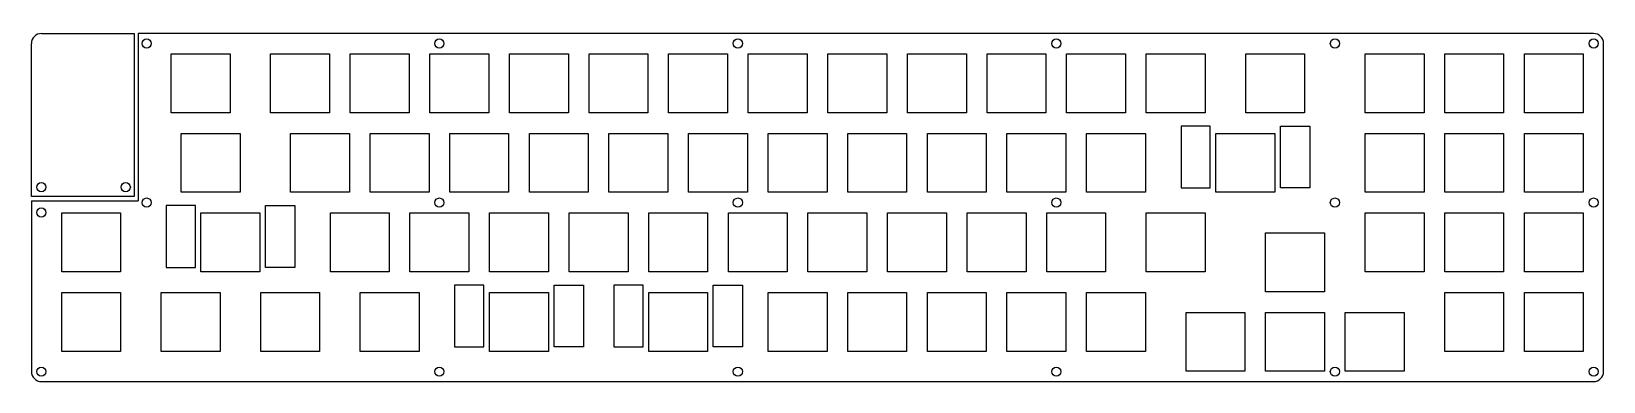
# Model space of a CAD drawing. Extents: x 21 to 398, y -114 to -30.
import ezdxf

# ---------------------------------------------------------------- set-up
doc = ezdxf.new("R2010")
doc.units = 0
doc.layers.add('BLACK', color=7, linetype='CONTINUOUS')

msp = doc.modelspace()

# ---------------------------------------------------------------- linework, layer by layer
at = {"layer": 'BLACK', "linetype": 'CONTINUOUS'}
for p, q in [((21.4312, -70), (21.4312, -33.3375)), ((23.8125, -30.9562), (46, -30.9562)), ((46, -30.9562), (46, -70)), ((395.287, -30.9562), (47, -30.9562)), ((47, -30.9562), (47, -71)), ((397.669, -111.919), (397.669, -33.3375)), ((54.8625, -49.9125), (54.8625, -35.8125)), ((54.8625, -35.8125), (68.9625, -35.8125)), ((68.9625, -35.8125), (68.9625, -49.9125)), ((78.675, -35.8125), (92.775, -35.8125)), ((78.675, -49.9125), (78.675, -35.8125)), ((92.775, -35.8125), (92.775, -49.9125)), ((97.725, -35.8125), (111.825, -35.8125)), ((97.725, -49.9125), (97.725, -35.8125)), ((111.825, -35.8125), (111.825, -49.9125)), ((116.775, -35.8125), (130.875, -35.8125)), ((116.775, -49.9125), (116.775, -35.8125)), ((130.875, -35.8125), (130.875, -49.9125)), ((135.825, -35.8125), (149.925, -35.8125)), ((135.825, -49.9125), (135.825, -35.8125)), ((149.925, -35.8125), (149.925, -49.9125)), ((154.875, -35.8125), (168.975, -35.8125)), ((154.875, -49.9125), (154.875, -35.8125)), ((168.975, -35.8125), (168.975, -49.9125)), ((173.925, -35.8125), (188.025, -35.8125)), ((173.925, -49.9125), (173.925, -35.8125)), ((188.025, -35.8125), (188.025, -49.9125)), ((192.975, -35.8125), (207.075, -35.8125)), ((192.975, -49.9125), (192.975, -35.8125)), ((207.075, -35.8125), (207.075, -49.9125)), ((212.025, -35.8125), (226.125, -35.8125)), ((212.025, -49.9125), (212.025, -35.8125)), ((226.125, -35.8125), (226.125, -49.9125)), ((231.075, -35.8125), (245.175, -35.8125)), ((231.075, -49.9125), (231.075, -35.8125)), ((245.175, -35.8125), (245.175, -49.9125)), ((250.125, -35.8125), (264.225, -35.8125)), ((250.125, -49.9125), (250.125, -35.8125)), ((264.225, -35.8125), (264.225, -49.9125)), ((269.175, -35.8125), (283.275, -35.8125)), ((269.175, -49.9125), (269.175, -35.8125)), ((283.275, -35.8125), (283.275, -49.9125)), ((288.225, -35.8125), (302.325, -35.8125)), ((288.225, -49.9125), (288.225, -35.8125)), ((302.325, -35.8125), (302.325, -49.9125)), ((312.037, -49.9125), (312.037, -35.8125)), ((312.037, -35.8125), (326.137, -35.8125)), ((326.137, -35.8125), (326.137, -49.9125)), ((340.613, -35.8125), (354.712, -35.8125)), ((340.613, -49.9125), (340.613, -35.8125)), ((354.712, -35.8125), (354.712, -49.9125)), ((359.662, -35.8125), (373.762, -35.8125)), ((359.662, -49.9125), (359.662, -35.8125)), ((373.762, -35.8125), (373.762, -49.9125)), ((378.712, -35.8125), (392.812, -35.8125)), ((378.712, -49.9125), (378.712, -35.8125)), ((392.812, -35.8125), (392.812, -49.9125)), ((68.9625, -49.9125), (54.8625, -49.9125)), ((92.775, -49.9125), (78.675, -49.9125)), ((111.825, -49.9125), (97.725, -49.9125)), ((130.875, -49.9125), (116.775, -49.9125)), ((149.925, -49.9125), (135.825, -49.9125)), ((168.975, -49.9125), (154.875, -49.9125)), ((188.025, -49.9125), (173.925, -49.9125)), ((207.075, -49.9125), (192.975, -49.9125)), ((226.125, -49.9125), (212.025, -49.9125)), ((245.175, -49.9125), (231.075, -49.9125)), ((264.225, -49.9125), (250.125, -49.9125)), ((283.275, -49.9125), (269.175, -49.9125)), ((302.325, -49.9125), (288.225, -49.9125)), ((326.137, -49.9125), (312.037, -49.9125)), ((354.712, -49.9125), (340.613, -49.9125)), ((373.762, -49.9125), (359.662, -49.9125)), ((392.812, -49.9125), (378.712, -49.9125)), ((57.2437, -54.8625), (71.3438, -54.8625)), ((57.2437, -68.9625), (57.2437, -54.8625)), ((71.3438, -54.8625), (71.3438, -68.9625)), ((83.4375, -54.8625), (97.5375, -54.8625)), ((83.4375, -68.9625), (83.4375, -54.8625)), ((97.5375, -54.8625), (97.5375, -68.9625)), ((102.487, -54.8625), (116.587, -54.8625)), ((102.487, -68.9625), (102.487, -54.8625)), ((116.587, -54.8625), (116.587, -68.9625)), ((121.537, -54.8625), (135.637, -54.8625)), ((121.537, -68.9625), (121.537, -54.8625)), ((135.637, -54.8625), (135.637, -68.9625)), ((140.588, -54.8625), (154.688, -54.8625)), ((140.588, -68.9625), (140.588, -54.8625)), ((154.688, -54.8625), (154.688, -68.9625)), ((159.637, -54.8625), (173.737, -54.8625)), ((159.637, -68.9625), (159.637, -54.8625)), ((173.737, -54.8625), (173.737, -68.9625)), ((178.688, -54.8625), (192.787, -54.8625)), ((178.688, -68.9625), (178.688, -54.8625)), ((192.787, -54.8625), (192.787, -68.9625)), ((197.737, -54.8625), (211.837, -54.8625)), ((197.737, -68.9625), (197.737, -54.8625)), ((211.837, -54.8625), (211.837, -68.9625)), ((216.787, -54.8625), (230.887, -54.8625)), ((216.787, -68.9625), (216.787, -54.8625)), ((230.887, -54.8625), (230.887, -68.9625)), ((235.837, -54.8625), (249.938, -54.8625)), ((235.837, -68.9625), (235.837, -54.8625)), ((249.938, -54.8625), (249.938, -68.9625)), ((254.887, -54.8625), (268.988, -54.8625)), ((254.887, -68.9625), (254.887, -54.8625)), ((268.988, -54.8625), (268.988, -68.9625)), ((273.938, -54.8625), (288.037, -54.8625)), ((273.938, -68.9625), (273.938, -54.8625)), ((288.037, -54.8625), (288.037, -68.9625)), ((303.544, -53.1125), (296.544, -53.1125)), ((296.544, -53.1125), (296.544, -67.9125)), ((303.544, -67.9125), (303.544, -53.1125)), ((304.894, -54.8625), (318.994, -54.8625)), ((304.894, -68.9625), (304.894, -54.8625)), ((318.994, -54.8625), (318.994, -68.9625)), ((320.344, -67.9125), (320.344, -53.1125)), ((320.344, -53.1125), (327.344, -53.1125)), ((327.344, -53.1125), (327.344, -67.9125)), ((340.613, -54.8625), (354.712, -54.8625)), ((340.613, -68.9625), (340.613, -54.8625)), ((354.712, -54.8625), (354.712, -68.9625)), ((359.662, -54.8625), (373.762, -54.8625)), ((359.662, -68.9625), (359.662, -54.8625)), ((373.762, -54.8625), (373.762, -68.9625)), ((378.712, -54.8625), (392.812, -54.8625)), ((378.712, -68.9625), (378.712, -54.8625)), ((392.812, -54.8625), (392.812, -68.9625)), ((46, -70), (21.4312, -70)), ((21.4312, -71), (21.4312, -111.919)), ((21.4312, -71), (47, -71)), ((71.3438, -68.9625), (57.2437, -68.9625)), ((97.5375, -68.9625), (83.4375, -68.9625)), ((116.587, -68.9625), (102.487, -68.9625)), ((135.637, -68.9625), (121.537, -68.9625)), ((154.688, -68.9625), (140.588, -68.9625)), ((173.737, -68.9625), (159.637, -68.9625)), ((192.787, -68.9625), (178.688, -68.9625)), ((211.837, -68.9625), (197.737, -68.9625)), ((230.887, -68.9625), (216.787, -68.9625)), ((249.938, -68.9625), (235.837, -68.9625)), ((268.988, -68.9625), (254.887, -68.9625)), ((288.037, -68.9625), (273.938, -68.9625)), ((296.544, -67.9125), (303.544, -67.9125)), ((318.994, -68.9625), (304.894, -68.9625)), ((327.344, -67.9125), (320.344, -67.9125)), ((354.712, -68.9625), (340.613, -68.9625)), ((373.762, -68.9625), (359.662, -68.9625)), ((392.812, -68.9625), (378.712, -68.9625)), ((28.6687, -73.9125), (42.7687, -73.9125)), ((28.6687, -88.0125), (28.6687, -73.9125)), ((42.7687, -73.9125), (42.7687, -88.0125)), ((53.6562, -72.1625), (53.6562, -86.9625)), ((60.6562, -72.1625), (53.6562, -72.1625)), ((60.6562, -86.9625), (60.6562, -72.1625)), ((62.0062, -88.0125), (62.0062, -73.9125)), ((62.0062, -73.9125), (76.1063, -73.9125)), ((76.1063, -73.9125), (76.1063, -88.0125)), ((77.4562, -72.1625), (84.4562, -72.1625)), ((77.4562, -86.9625), (77.4562, -72.1625)), ((84.4562, -72.1625), (84.4562, -86.9625)), ((92.9625, -73.9125), (107.062, -73.9125)), ((92.9625, -88.0125), (92.9625, -73.9125)), ((107.062, -73.9125), (107.062, -88.0125)), ((112.012, -73.9125), (126.112, -73.9125)), ((112.012, -88.0125), (112.012, -73.9125)), ((126.112, -73.9125), (126.112, -88.0125)), ((131.062, -73.9125), (145.162, -73.9125)), ((131.062, -88.0125), (131.062, -73.9125)), ((145.162, -73.9125), (145.162, -88.0125)), ((150.112, -73.9125), (164.213, -73.9125)), ((150.112, -88.0125), (150.112, -73.9125)), ((164.213, -73.9125), (164.213, -88.0125)), ((169.162, -73.9125), (183.262, -73.9125)), ((169.162, -88.0125), (169.162, -73.9125)), ((183.262, -73.9125), (183.262, -88.0125)), ((188.213, -73.9125), (202.312, -73.9125)), ((188.213, -88.0125), (188.213, -73.9125)), ((202.312, -73.9125), (202.312, -88.0125)), ((207.262, -73.9125), (221.362, -73.9125)), ((207.262, -88.0125), (207.262, -73.9125)), ((221.362, -73.9125), (221.362, -88.0125)), ((226.312, -73.9125), (240.412, -73.9125)), ((226.312, -88.0125), (226.312, -73.9125)), ((240.412, -73.9125), (240.412, -88.0125)), ((245.362, -73.9125), (259.462, -73.9125)), ((245.362, -88.0125), (245.362, -73.9125)), ((259.462, -73.9125), (259.462, -88.0125)), ((264.412, -73.9125), (278.512, -73.9125)), ((264.412, -88.0125), (264.412, -73.9125)), ((278.512, -73.9125), (278.512, -88.0125)), ((288.225, -88.0125), (288.225, -73.9125)), ((288.225, -73.9125), (302.325, -73.9125)), ((302.325, -73.9125), (302.325, -88.0125)), ((340.613, -73.9125), (354.712, -73.9125)), ((340.613, -88.0125), (340.613, -73.9125)), ((354.712, -73.9125), (354.712, -88.0125)), ((359.662, -73.9125), (373.762, -73.9125)), ((359.662, -88.0125), (359.662, -73.9125)), ((373.762, -73.9125), (373.762, -88.0125)), ((378.712, -73.9125), (392.812, -73.9125)), ((378.712, -88.0125), (378.712, -73.9125)), ((392.812, -73.9125), (392.812, -88.0125)), ((316.8, -78.675), (330.9, -78.675)), ((316.8, -92.775), (316.8, -78.675)), ((330.9, -78.675), (330.9, -92.775)), ((42.7687, -88.0125), (28.6687, -88.0125)), ((53.6562, -86.9625), (60.6562, -86.9625)), ((76.1063, -88.0125), (62.0062, -88.0125)), ((84.4562, -86.9625), (77.4562, -86.9625)), ((107.062, -88.0125), (92.9625, -88.0125)), ((126.112, -88.0125), (112.012, -88.0125)), ((145.162, -88.0125), (131.062, -88.0125)), ((164.213, -88.0125), (150.112, -88.0125)), ((183.262, -88.0125), (169.162, -88.0125)), ((202.312, -88.0125), (188.213, -88.0125)), ((221.362, -88.0125), (207.262, -88.0125)), ((240.412, -88.0125), (226.312, -88.0125)), ((259.462, -88.0125), (245.362, -88.0125)), ((278.512, -88.0125), (264.412, -88.0125)), ((302.325, -88.0125), (288.225, -88.0125)), ((354.712, -88.0125), (340.613, -88.0125)), ((373.762, -88.0125), (359.662, -88.0125)), ((392.812, -88.0125), (378.712, -88.0125)), ((28.6687, -92.9625), (42.7687, -92.9625)), ((28.6687, -107.062), (28.6687, -92.9625)), ((42.7687, -92.9625), (42.7687, -107.062)), ((52.4812, -92.9625), (66.5812, -92.9625)), ((52.4812, -107.062), (52.4812, -92.9625)), ((66.5812, -92.9625), (66.5812, -107.062)), ((76.2938, -107.062), (76.2938, -92.9625)), ((76.2938, -92.9625), (90.3937, -92.9625)), ((90.3937, -92.9625), (90.3937, -107.062)), ((100.106, -92.9625), (114.206, -92.9625)), ((100.106, -107.062), (100.106, -92.9625)), ((114.206, -92.9625), (114.206, -107.062)), ((129.713, -91.2125), (122.712, -91.2125)), ((122.712, -91.2125), (122.712, -106.012)), ((129.713, -106.012), (129.713, -91.2125)), ((131.062, -92.9625), (145.162, -92.9625)), ((131.062, -107.062), (131.062, -92.9625)), ((145.162, -92.9625), (145.162, -107.062)), ((146.512, -106.012), (146.512, -91.2125)), ((146.512, -91.2125), (153.512, -91.2125)), ((153.512, -91.2125), (153.512, -106.012)), ((167.812, -91.2125), (160.812, -91.2125)), ((160.812, -91.2125), (160.812, -106.012)), ((167.812, -106.012), (167.812, -91.2125)), ((169.162, -92.9625), (183.262, -92.9625)), ((169.162, -107.062), (169.162, -92.9625)), ((183.262, -92.9625), (183.262, -107.062)), ((184.612, -106.012), (184.612, -91.2125)), ((184.612, -91.2125), (191.612, -91.2125)), ((191.612, -91.2125), (191.612, -106.012)), ((197.737, -107.062), (197.737, -92.9625)), ((197.737, -92.9625), (211.837, -92.9625)), ((211.837, -92.9625), (211.837, -107.062)), ((216.787, -92.9625), (230.887, -92.9625)), ((216.787, -107.062), (216.787, -92.9625)), ((230.887, -92.9625), (230.887, -107.062)), ((235.837, -92.9625), (249.938, -92.9625)), ((235.837, -107.062), (235.837, -92.9625)), ((249.938, -92.9625), (249.938, -107.062)), ((254.887, -92.9625), (268.988, -92.9625)), ((254.887, -107.062), (254.887, -92.9625)), ((268.988, -92.9625), (268.988, -107.062)), ((273.938, -92.9625), (288.037, -92.9625)), ((273.938, -107.062), (273.938, -92.9625)), ((288.037, -92.9625), (288.037, -107.062)), ((330.9, -92.775), (316.8, -92.775)), ((359.662, -92.9625), (373.762, -92.9625)), ((359.662, -107.062), (359.662, -92.9625)), ((373.762, -92.9625), (373.762, -107.062)), ((378.712, -92.9625), (392.812, -92.9625)), ((378.712, -107.062), (378.712, -92.9625)), ((392.812, -92.9625), (392.812, -107.062)), ((297.75, -97.725), (311.85, -97.725)), ((297.75, -111.825), (297.75, -97.725)), ((311.85, -97.725), (311.85, -111.825)), ((316.8, -97.725), (330.9, -97.725)), ((316.8, -111.825), (316.8, -97.725)), ((330.9, -97.725), (330.9, -111.825)), ((335.85, -97.725), (349.95, -97.725)), ((335.85, -111.825), (335.85, -97.725)), ((349.95, -97.725), (349.95, -111.825)), ((42.7687, -107.062), (28.6687, -107.062)), ((66.5812, -107.062), (52.4812, -107.062)), ((90.3937, -107.062), (76.2938, -107.062)), ((114.206, -107.062), (100.106, -107.062)), ((122.712, -106.012), (129.713, -106.012)), ((145.162, -107.062), (131.062, -107.062)), ((153.512, -106.012), (146.512, -106.012)), ((160.812, -106.012), (167.812, -106.012)), ((183.262, -107.062), (169.162, -107.062)), ((191.612, -106.012), (184.612, -106.012)), ((211.837, -107.062), (197.737, -107.062)), ((230.887, -107.062), (216.787, -107.062)), ((249.938, -107.062), (235.837, -107.062)), ((268.988, -107.062), (254.887, -107.062)), ((288.037, -107.062), (273.938, -107.062)), ((373.762, -107.062), (359.662, -107.062)), ((392.812, -107.062), (378.712, -107.062)), ((311.85, -111.825), (297.75, -111.825)), ((330.9, -111.825), (316.8, -111.825)), ((349.95, -111.825), (335.85, -111.825)), ((23.8125, -114.3), (395.287, -114.3))]:
    msp.add_line(p, q, dxfattribs=at)
at = {"layer": 'BLACK'}
for centre in [(49, -33.3375), (119.062, -33.3375), (190.5, -33.3375), (266.7, -33.3375), (333.375, -33.3375), (395.287, -33.3375), (23.8125, -67.75), (44, -67.75), (49, -71.4375), (119.062, -71.4375), (190.5, -71.4375), (266.7, -71.4375), (333.375, -71.4375), (395.287, -71.4375), (23.8125, -73.8187), (23.8125, -111.919), (119.062, -111.919), (190.5, -111.919), (266.7, -111.919), (333.375, -111.919), (395.287, -111.919)]:
    msp.add_circle(centre, 1.1, dxfattribs=at)
for centre, radius, start, end in [((23.8125, -33.3375), 2.3813, 90, 180), ((45.2437, -30.9562), 0.5, 0, 0), ((395.287, -33.3375), 2.3813, 0, 90), ((23.8125, -111.919), 2.3813, 180, 270), ((395.287, -111.919), 2.3813, -90, 0)]:
    msp.add_arc(centre, radius, start, end, dxfattribs=at)

doc.saveas('drawing.dxf')
